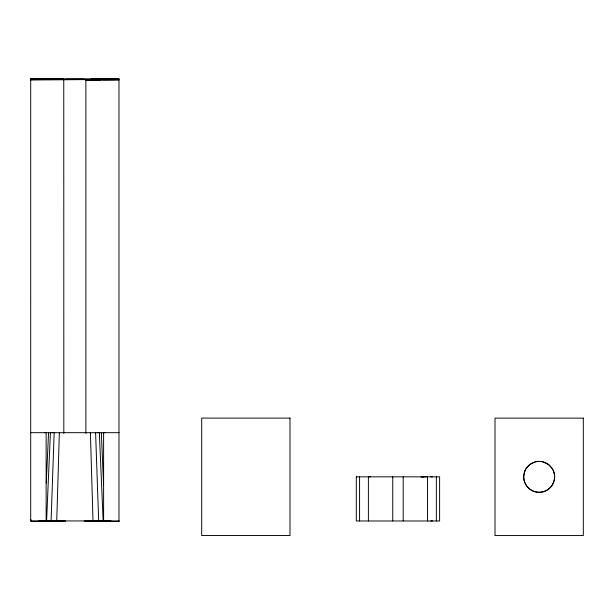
<?xml version="1.0" encoding="UTF-8"?>
<svg xmlns="http://www.w3.org/2000/svg" width="614" height="614" viewBox="0 0 614 614"><rect width="100%" height="100%" fill="white"/><g stroke="black" fill="none" stroke-linecap="round" stroke-linejoin="round"><path stroke-width="0.92" d="M84.095 520.979L100.159 521.278L85.883 521.393L87.618 521.509L118.993 521.347L118.986 78.623L65.652 78.991L49.488 78.676L63.818 78.508L62.674 78.462L34.768 78.477L30.8 78.6L30.7 79.029L45.275 78.838L58.507 79.482L30.7 79.582M118.993 521.347L118.893 520.925M359.574 520.979L359.574 476.84M368.392 520.979L368.392 476.84M392.737 520.979L392.737 476.84M403.191 520.979L403.191 476.84M427.536 520.979L427.536 476.84M436.354 520.979L436.354 476.84M118.986 79.029L91.179 79.129L104.411 79.774L118.986 79.574L118.886 80.012L114.925 80.135L87.011 80.142L85.876 80.035L100.197 79.935L84.087 79.62L30.7 79.989M56.741 520.979L59.358 432.693M51.085 520.979L54.155 432.693M46.25 483.003L48.567 432.693M46.58 520.979L50.409 432.693M31.099 519.935L30.708 519.981L31.053 520.419M31.053 520.91L119.024 520.979M53.548 520.971L38.69 520.902M426.208 476.832L421.043 476.832L423.721 476.84M65.652 520.979L49.542 521.278L63.818 521.393L62.083 521.516L30.708 521.347L30.7 78.623M50.609 432.693L51.031 432.693M97.388 432.693L97.841 432.693M104.956 432.686L30.731 432.686M119.024 432.686L103.605 432.686L103.605 520.979L102.753 520.979M44.738 520.979L47.178 520.979M103.62 520.979L105.117 520.979M44.791 432.686L46.134 432.693L46.15 520.979M51.906 432.693L52.359 432.693M98.724 432.693L99.146 432.693M430.844 476.84L432.525 476.84M430.844 520.979L432.525 520.979M102.576 520.979L102.983 520.979M369.628 476.832L370.465 476.84M101.341 432.693L103.582 484.906M96.152 520.971L111.011 520.902M63.764 80.02L63.818 433.377M99.345 432.693L103.167 520.979M95.6 432.693L98.67 520.979M90.396 432.693L93.013 520.979M85.876 80.035L85.876 433.377M356.312 476.84L356.312 520.979L439.616 520.979L439.616 476.84L356.312 476.84M523.734 475.827C523.143 482.972 528.201 490.026 535.155 491.76A13.685 12.034 0 0 0 543.152 491.76C552.055 489.665 557.251 478.836 553.275 470.593A13.147 12.794 0 0 0 552.193 468.559L548.563 464.583L543.152 461.912A13.692 12.034 0 0 0 535.155 461.912L529.752 464.583L526.121 468.559A13.147 12.794 0 0 0 525.031 470.593L523.734 475.827M65.452 79.275L84.333 79.306L65.452 79.275M289.992 418.103L201.699 418.103L201.699 535.531L289.992 535.531L289.992 418.103M583.3 418.126L495.007 418.126L495.007 535.554L583.3 535.554L583.3 418.126M531.432 490.218A15.45 15.45 0 0 0 554.603 476.84A15.45 15.45 0 0 0 531.432 463.455A15.45 15.45 0 0 0 531.432 490.218"/></g></svg>
